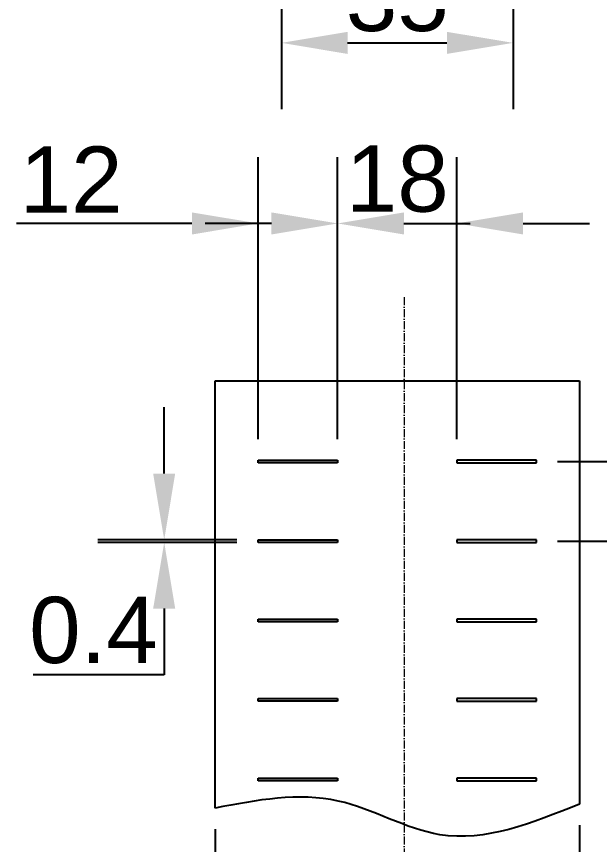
# Model space of a CAD drawing. Header units: inches. Extents: x 10969 to 23174, y -1093 to 7416.
# Drawn here: x 15032 to 15912, y 3 to 1253 of the extents above; entities that cross this region are included whole.
import ezdxf

# ---------------------------------------------------------------- set-up
doc = ezdxf.new("R2010")
doc.units = ezdxf.units.IN
doc.header["$MEASUREMENT"] = 0
doc.linetypes.add('ACAD_ISO04W100', pattern=[30, 24, -3, 0, -3])
doc.linetypes.add('ACAD_ISO10W100', pattern=[18, 12, -3, 0, -3])
doc.layers.get('Defpoints').update_dxf_attribs({"color": 2})
doc.layers.add('1', color=7, linetype='Continuous')
doc.layers.add('Размеры', color=5, linetype='Continuous')
doc.layers.add('Filter_axis', color=10, linetype='ACAD_ISO04W100', lineweight=15)
doc.styles.get("Standard").update_dxf_attribs({"font": 'arial.ttf'})
doc.dimstyles.new('ГОСТ', dxfattribs={"dimtxt": 100, "dimasz": 100, "dimexe": 100, "dimexo": 32, "dimgap": 16, "dimtad": 1, "dimtoh": 1, "dimdec": 0, "dimzin": 0, "dimdsep": 46, "dimtxsty": 'Standard', "dimcen": 40, "dimadec": 0, "dimazin": 0, "dimtfac": 1, "dimtdec": 0, "dimtofl": 0, "dimtmove": 0, "dimatfit": 3, "dimfxl": 1, "dimtolj": 1, "dimtzin": 0, "dimarcsym": 1})

# ---------------------------------------------------------------- blocks, each defined once
blk = doc.blocks.new('*D20')
at = {"layer": 'Defpoints', "color": 0, "transparency": 16777216}
for p in [(15431.5, 1464.5), (15781.5, 1464.5), (15781.5, 1213.7)]:
    blk.add_point(p, dxfattribs=at)
at = {"layer": 'Размеры', "color": 0, "lineweight": -2, "transparency": 16777216}
for p, q in [((15431.5, 1432.5), (15431.5, 1113.7)), ((15781.5, 1432.5), (15781.5, 1113.7)), ((15531.5, 1213.7), (15681.5, 1213.7))]:
    blk.add_line(p, q, dxfattribs=at)
at = {"layer": 'Размеры', "color": 0, "transparency": 16777216}
for points in [[(15531.5, 1230.3), (15531.5, 1197), (15431.5, 1213.7)], [(15681.5, 1230.3), (15681.5, 1197), (15781.5, 1213.7)]]:
    blk.add_solid(points, dxfattribs=at)
at = {"layer": 'Размеры', "color": 0, "transparency": 16777216, "insert": (15606.5, 1280.8), "char_height": 100, "attachment_point": 5}
blk.add_mtext('\\A1;35', dxfattribs=at)
blk = doc.blocks.new('*D21')
at = {"layer": 'Defpoints', "color": 0, "transparency": 16777216}
for p in [(15881.5, 64.1), (15331.5, 58.1), (15881.5, -419.8)]:
    blk.add_point(p, dxfattribs=at)
at = {"layer": 'Размеры', "color": 0, "lineweight": -2, "transparency": 16777216}
for p, q in [((15331.5, 26.1), (15331.5, -519.8)), ((15881.5, 32.1), (15881.5, -519.8)), ((15431.5, -419.8), (15781.5, -419.8))]:
    blk.add_line(p, q, dxfattribs=at)
at = {"layer": 'Размеры', "color": 0, "transparency": 16777216}
for points in [[(15431.5, -403.1), (15431.5, -436.5), (15331.5, -419.8)], [(15781.5, -403.1), (15781.5, -436.5), (15881.5, -419.8)]]:
    blk.add_solid(points, dxfattribs=at)
at = {"layer": 'Размеры', "color": 0, "transparency": 16777216, "insert": (15606.5, -352.9), "char_height": 100, "attachment_point": 5}
blk.add_mtext('\\A1;55', dxfattribs=at)
blk = doc.blocks.new('*D22')
at = {"layer": 'Defpoints', "color": 0, "transparency": 16777216}
for p in [(15396.5, 941), (15396.5, 583.3), (15516.5, 583.3)]:
    blk.add_point(p, dxfattribs=at)
at = {"layer": 'Размеры', "color": 0, "lineweight": -2, "transparency": 16777216}
for p, q in [((15396.5, 615.3), (15396.5, 1041)), ((15516.5, 615.3), (15516.5, 1041)), ((15296.5, 941), (15031.7, 941)), ((15616.5, 941), (15716.5, 941))]:
    blk.add_line(p, q, dxfattribs=at)
at = {"layer": 'Размеры', "color": 0, "transparency": 16777216}
for points in [[(15296.5, 957.6), (15296.5, 924.3), (15396.5, 941)], [(15616.5, 957.6), (15616.5, 924.3), (15516.5, 941)]]:
    blk.add_solid(points, dxfattribs=at)
at = {"layer": 'Размеры', "color": 0, "transparency": 16777216, "insert": (15114.1, 1007.2), "char_height": 100, "attachment_point": 5}
blk.add_mtext('\\A1;12', dxfattribs=at)
blk = doc.blocks.new('*D23')
at = {"layer": 'Defpoints', "color": 0, "transparency": 16777216}
for p in [(15696.5, 941), (15516.5, 583.3), (15696.5, 583.3)]:
    blk.add_point(p, dxfattribs=at)
at = {"layer": 'Размеры', "color": 0, "lineweight": -2, "transparency": 16777216}
for p, q in [((15516.5, 615.3), (15516.5, 1041)), ((15696.5, 615.3), (15696.5, 1041)), ((15416.5, 941), (15316.5, 941)), ((15796.5, 941), (15896.5, 941))]:
    blk.add_line(p, q, dxfattribs=at)
at = {"layer": 'Размеры', "color": 0, "transparency": 16777216}
for points in [[(15416.5, 957.6), (15416.5, 924.3), (15516.5, 941)], [(15796.5, 957.6), (15796.5, 924.3), (15696.5, 941)]]:
    blk.add_solid(points, dxfattribs=at)
at = {"layer": 'Размеры', "color": 0, "transparency": 16777216, "insert": (15606.5, 1008), "char_height": 100, "attachment_point": 5}
blk.add_mtext('\\A1;18', dxfattribs=at)
blk = doc.blocks.new('*D24')
at = {"layer": 'Defpoints', "color": 0, "transparency": 16777216}
for p in [(15816.5, 581.3), (15816.5, 461.3), (16143.4, 461.3)]:
    blk.add_point(p, dxfattribs=at)
at = {"layer": 'Размеры', "color": 0, "lineweight": -2, "transparency": 16777216}
for p, q in [((16143.4, 681.3), (16143.4, 781.3)), ((15848.5, 581.3), (16243.4, 581.3)), ((15848.5, 461.3), (16243.4, 461.3)), ((16143.4, 361.3), (16143.4, 261.3)), ((16143.4, 261.3), (15994.6, 261.3))]:
    blk.add_line(p, q, dxfattribs=at)
at = {"layer": 'Размеры', "color": 0, "transparency": 16777216}
for points in [[(16126.7, 681.3), (16160.1, 681.3), (16143.4, 581.3)], [(16126.7, 361.3), (16160.1, 361.3), (16143.4, 461.3)]]:
    blk.add_solid(points, dxfattribs=at)
at = {"layer": 'Размеры', "color": 0, "transparency": 16777216, "insert": (16061, 327.5), "char_height": 100, "attachment_point": 5}
blk.add_mtext('\\A1;12', dxfattribs=at)
blk = doc.blocks.new('*D25')
at = {"layer": 'Defpoints', "color": 0, "transparency": 16777216}
for p in [(15396.5, 463.3), (15254.6, 459.3), (15396.5, 459.3)]:
    blk.add_point(p, dxfattribs=at)
at = {"layer": 'Размеры', "color": 0, "lineweight": -2, "transparency": 16777216}
for p, q in [((15254.6, 563.3), (15254.6, 663.3)), ((15364.5, 463.3), (15154.6, 463.3)), ((15364.5, 459.3), (15154.6, 459.3)), ((15254.6, 359.3), (15254.6, 259.3)), ((15254.6, 259.3), (15056.9, 259.3))]:
    blk.add_line(p, q, dxfattribs=at)
at = {"layer": 'Размеры', "color": 0, "transparency": 16777216}
for points in [[(15237.9, 563.3), (15271.2, 563.3), (15254.6, 463.3)], [(15237.9, 359.3), (15271.2, 359.3), (15254.6, 459.3)]]:
    blk.add_solid(points, dxfattribs=at)
at = {"layer": 'Размеры', "color": 0, "transparency": 16777216, "insert": (15147.8, 326.4), "char_height": 100, "attachment_point": 5}
blk.add_mtext('\\A1;0.4', dxfattribs=at)

msp = doc.modelspace()

# ---------------------------------------------------------------- linework, layer by layer
at = {"layer": '1'}
for p, q in [((15331.48033, 703.31478), (15881.48033, 703.31478)), ((15331.48033, 58.09245), (15331.48033, 703.31478)), ((15881.48033, 703.31478), (15881.48033, 64.05209)), ((15396.48033, 583.31478), (15516.48033, 583.31478)), ((15396.48033, 579.31478), (15396.48033, 583.31478)), ((15516.48033, 579.31478), (15396.48033, 579.31478)), ((15516.48033, 583.31478), (15516.48033, 579.31478)), ((15816.48033, 583.31478), (15696.48033, 583.31478)), ((15696.48033, 583.31478), (15696.48033, 579.31478)), ((15696.48033, 579.31478), (15816.48033, 579.31478)), ((15816.48033, 579.31478), (15816.48033, 583.31478)), ((15396.48033, 463.31478), (15516.48033, 463.31478)), ((15396.48033, 459.31478), (15396.48033, 463.31478)), ((15516.48033, 463.31478), (15516.48033, 459.31478)), ((15816.48033, 463.31478), (15696.48033, 463.31478)), ((15696.48033, 463.31478), (15696.48033, 459.31478)), ((15816.48033, 459.31478), (15816.48033, 463.31478)), ((15516.48033, 459.31478), (15396.48033, 459.31478)), ((15696.48033, 459.31478), (15816.48033, 459.31478)), ((15396.48033, 343.31478), (15516.48033, 343.31478)), ((15396.48033, 339.31478), (15396.48033, 343.31478)), ((15516.48033, 339.31478), (15396.48033, 339.31478)), ((15516.48033, 343.31478), (15516.48033, 339.31478)), ((15816.48033, 343.31478), (15696.48033, 343.31478)), ((15696.48033, 343.31478), (15696.48033, 339.31478)), ((15696.48033, 339.31478), (15816.48033, 339.31478)), ((15816.48033, 339.31478), (15816.48033, 343.31478)), ((15396.48033, 223.31478), (15516.48033, 223.31478)), ((15396.48033, 219.31478), (15396.48033, 223.31478)), ((15516.48033, 219.31478), (15396.48033, 219.31478)), ((15516.48033, 223.31478), (15516.48033, 219.31478)), ((15816.48033, 223.31478), (15696.48033, 223.31478)), ((15696.48033, 223.31478), (15696.48033, 219.31478)), ((15696.48033, 219.31478), (15816.48033, 219.31478)), ((15816.48033, 219.31478), (15816.48033, 223.31478)), ((15396.48033, 103.31478), (15516.48033, 103.31478)), ((15396.48033, 99.31478), (15396.48033, 103.31478)), ((15516.48033, 103.31478), (15516.48033, 99.31478)), ((15816.48033, 103.31478), (15696.48033, 103.31478)), ((15696.48033, 103.31478), (15696.48033, 99.31478)), ((15816.48033, 99.31478), (15816.48033, 103.31478)), ((15516.48033, 99.31478), (15396.48033, 99.31478)), ((15696.48033, 99.31478), (15816.48033, 99.31478))]:
    msp.add_line(p, q, dxfattribs=at)
msp.add_spline([(15881.48033, 64.05209), (15670.69618, 17.80476), (15517.50487, 68.6873), (15331.48033, 58.09245)], degree=3, dxfattribs=at)
at = {"layer": 'Filter_axis', "linetype": 'ACAD_ISO10W100'}
msp.add_lwpolyline([(15616.84196, 829.5588), (15616.84196, -119.05697)], dxfattribs=at)

# ---------------------------------------------------------------- dimensions: what is measured, and where the dimension line sits
at = {"layer": 'Размеры'}
for base, p1, p2, text, picture, middle in [((15781.48033, 1213.66742), (15431.48033, 1464.53071), (15781.48033, 1464.53071), '35', '*D20', (15606.48033, 1280.75883)), ((15396.48033, 940.9833), (15516.48033, 583.31478), (15396.48033, 583.31478), '12', '*D22', (15114.07515, 1007.18794)), ((15696.48033, 940.9833), (15516.48033, 583.31478), (15696.48033, 583.31478), '18', '*D23', (15606.48033, 1008.0406)), ((15881.48033, -419.80094), (15331.48033, 58.09245), (15881.48033, 64.05209), '55', '*D21', (15606.48033, -352.94828))]:
    dim = msp.add_linear_dim(base=base, p1=p1, p2=p2, text=text, dimstyle='ГОСТ', dxfattribs=at)
    dim.commit()
    dim.dimension.update_dxf_attribs({"geometry": picture, "text_midpoint": middle})
for base, p1, p2, text, picture, middle in [((16143.41648, 461.31478), (15816.48033, 581.31478), (15816.48033, 461.31478), '12', '*D24', (16061.01129, 327.51941)), ((15254.57912, 459.31478), (15396.48033, 463.31478), (15396.48033, 459.31478), '0.4', '*D25', (15147.75374, 326.37208))]:
    dim = msp.add_linear_dim(base=base, p1=p1, p2=p2, angle=90, text=text, dimstyle='ГОСТ', dxfattribs=at)
    dim.commit()
    dim.dimension.update_dxf_attribs({"geometry": picture, "text_midpoint": middle})

doc.saveas('drawing.dxf')
